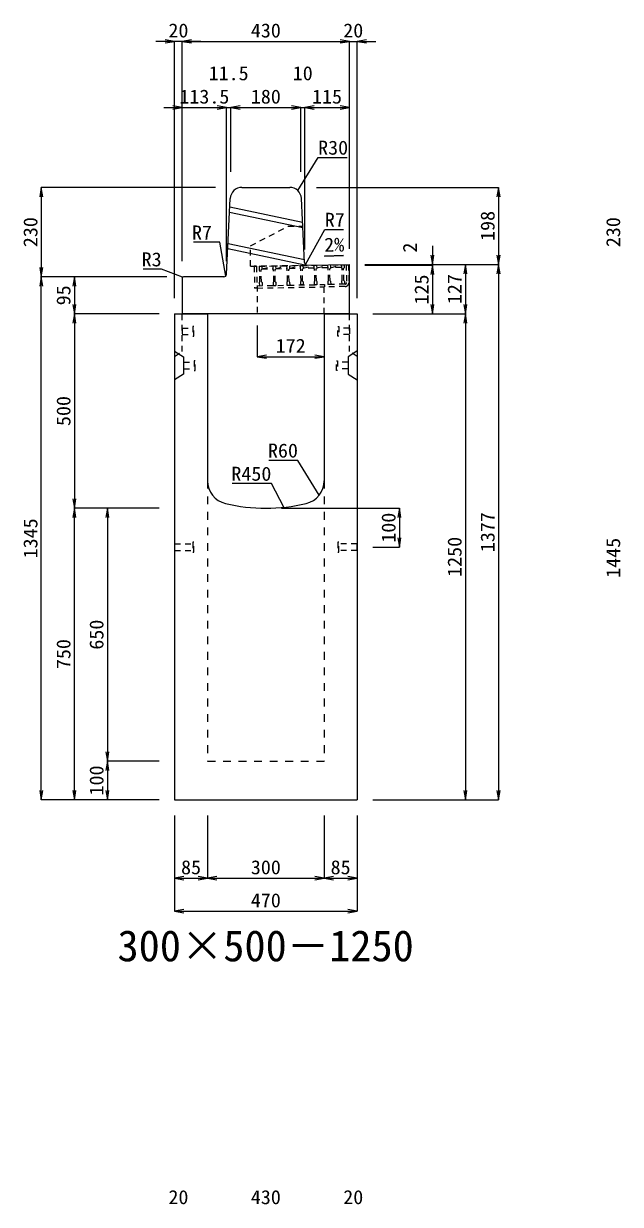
# Model space of a CAD drawing. Units: millimetres at full size. Extents: x -22536 to 51867, y -19720 to 38340.
# Drawn here: x 10776 to 12313, y 24630 to 27666 of the extents above; entities that cross this region are included whole.
import ezdxf
from ezdxf.enums import TextEntityAlignment as Align

# ---------------------------------------------------------------- set-up
doc = ezdxf.new("R2010")
doc.units = ezdxf.units.MM
doc.header["$LTSCALE"] = 20
for name, pattern in [('USER1', [2, 1, -1]), ('USER2', [1.35, 0.75, -0.6]), ('USER3', [1.35, 0.75, -0.6])]:
    doc.linetypes.add(name, pattern=pattern)
for name, color, linetype, lineweight in [('インサート', 3, 'USER2', 9), ('グレーチング', 7, 'USER2', 5), ('寸法線', 7, 'Continuous', 13), ('引出線', 4, 'Continuous', 13), ('本体', 2, 'Continuous', 13)]:
    doc.layers.add(name, color=color, linetype=linetype, lineweight=lineweight)
doc.layers.add('文字', color=7, linetype='Continuous')
doc.styles.add('ＭＳ 明朝', font='')
doc.styles.get('ＭＳ 明朝').set_extended_font_data('MS Mincho')

# ---------------------------------------------------------------- blocks, each defined once
blk = doc.blocks.new('open_arrow')
at = {"color": 0, "linetype": 'Continuous', "lineweight": -2}
blk.add_lwpolyline([(7.5, 1.25), (0, 0), (7.5, -1.25)], dxfattribs=at)

msp = doc.modelspace()

# ---------------------------------------------------------------- linework, layer by layer
at = {"layer": 'インサート'}
for p, q in [((11185, 26883.5), (11212, 26883.5)), ((11185, 26883.5), (11185, 26866.5)), ((11215, 26887.5), (11212, 26887.5)), ((11212, 26887.5), (11212, 26862.5)), ((11215, 26862.5), (11215, 26887.5)), ((11585, 26887.5), (11588, 26887.5)), ((11585, 26862.5), (11585, 26887.5)), ((11588, 26887.5), (11588, 26862.5)), ((11615, 26883.5), (11588, 26883.5)), ((11615, 26883.5), (11615, 26866.5)), ((11185, 26866.5), (11212, 26866.5)), ((11212, 26862.5), (11215, 26862.5)), ((11588, 26862.5), (11585, 26862.5)), ((11615, 26866.5), (11588, 26866.5)), ((11188.2, 26795.5), (11215.2, 26795.5)), ((11188.2, 26795.5), (11188.2, 26778.5)), ((11218.2, 26799.5), (11215.2, 26799.5)), ((11215.2, 26799.5), (11215.2, 26774.5)), ((11218.2, 26774.5), (11218.2, 26799.5)), ((11581.8, 26799.5), (11584.8, 26799.5)), ((11581.8, 26774.5), (11581.8, 26799.5)), ((11584.8, 26799.5), (11584.8, 26774.5)), ((11611.8, 26795.5), (11584.8, 26795.5)), ((11611.8, 26795.5), (11611.8, 26778.5)), ((11188.2, 26778.5), (11215.2, 26778.5)), ((11215.2, 26774.5), (11218.2, 26774.5)), ((11584.8, 26774.5), (11581.8, 26774.5)), ((11611.8, 26778.5), (11584.8, 26778.5)), ((11165, 26328.5), (11212, 26328.5)), ((11165, 26328.5), (11165, 26311.5)), ((11215, 26332.5), (11212, 26332.5)), ((11212, 26332.5), (11212, 26307.5)), ((11215, 26307.5), (11215, 26332.5)), ((11588, 26332.5), (11585, 26332.5)), ((11585, 26332.5), (11585, 26307.5)), ((11588, 26307.5), (11588, 26332.5)), ((11635, 26328.5), (11588, 26328.5)), ((11635, 26311.5), (11635, 26328.5)), ((11165, 26311.5), (11212, 26311.5)), ((11212, 26307.5), (11215, 26307.5)), ((11585, 26307.5), (11588, 26307.5)), ((11635, 26311.5), (11588, 26311.5))]:
    msp.add_line(p, q, dxfattribs=at)
at = {"layer": 'グレーチング'}
for p, q in [((11375.93, 27042.22), (11369.93, 27042.11)), ((11369.93, 27042.11), (11370.9, 26986.12)), ((11375.93, 27042.22), (11376.9, 26986.23)), ((11382.43, 27042.33), (11601.39, 27046.13)), ((11382.43, 27042.33), (11382.56, 27034.33)), ((11384.09, 27032.86), (11382.56, 27034.33)), ((11384.63, 27001.86), (11384.09, 27032.86)), ((11388.09, 27032.93), (11389.56, 27034.45)), ((11388.63, 27001.93), (11388.09, 27032.93)), ((11389.43, 27042.45), (11389.56, 27034.45)), ((11389.55, 27035.45), (11418.22, 27042.95)), ((11389.55, 27035.45), (11418.34, 27035.95)), ((11418.22, 27042.95), (11418.36, 27034.95)), ((11419.89, 27033.48), (11418.36, 27034.95)), ((11420.42, 27002.48), (11419.89, 27033.48)), ((11423.88, 27033.55), (11425.36, 27035.07)), ((11424.42, 27002.55), (11423.88, 27033.55)), ((11425.22, 27043.07), (11425.36, 27035.07)), ((11425.34, 27036.07), (11453.52, 27043.56)), ((11425.34, 27036.07), (11453.64, 27036.57)), ((11453.52, 27043.56), (11453.65, 27035.57)), ((11455.18, 27034.09), (11453.65, 27035.57)), ((11455.72, 27003.1), (11455.18, 27034.09)), ((11459.18, 27034.16), (11460.65, 27035.69)), ((11459.72, 27003.17), (11459.18, 27034.16)), ((11460.51, 27043.69), (11460.65, 27035.69)), ((11460.64, 27036.69), (11488.81, 27044.18)), ((11460.64, 27036.69), (11488.93, 27037.18)), ((11488.51, 27044.17), (11488.65, 27036.17)), ((11490.18, 27034.7), (11488.65, 27036.17)), ((11490.71, 27003.7), (11490.18, 27034.7)), ((11494.17, 27034.77), (11495.65, 27036.3)), ((11494.71, 27003.77), (11494.17, 27034.77)), ((11495.51, 27044.29), (11495.65, 27036.3)), ((11495.63, 27037.3), (11523.8, 27044.79)), ((11523.93, 27037.79), (11495.63, 27037.3)), ((11523.8, 27044.79), (11523.94, 27036.79)), ((11525.47, 27035.31), (11523.94, 27036.79)), ((11526.01, 27004.32), (11525.47, 27035.31)), ((11529.47, 27035.38), (11530.94, 27036.91)), ((11530.01, 27004.39), (11529.47, 27035.38)), ((11530.8, 27044.91), (11530.94, 27036.91)), ((11530.93, 27037.91), (11559.1, 27045.4)), ((11559.22, 27038.4), (11530.93, 27037.91)), ((11559.1, 27045.4), (11559.24, 27037.4)), ((11560.76, 27035.93), (11559.24, 27037.4)), ((11561.3, 27004.93), (11560.76, 27035.93)), ((11564.76, 27036), (11566.24, 27037.52)), ((11565.3, 27005), (11564.76, 27036)), ((11566.1, 27045.52), (11566.24, 27037.52)), ((11566.22, 27038.52), (11594.39, 27046.01)), ((11594.52, 27039.01), (11566.22, 27038.52)), ((11594.39, 27046.01), (11594.53, 27038.01)), ((11596.06, 27036.54), (11594.53, 27038.01)), ((11596.6, 27005.54), (11596.06, 27036.54)), ((11600.06, 27036.61), (11601.53, 27038.14)), ((11600.6, 27005.61), (11600.06, 27036.61)), ((11601.39, 27046.13), (11601.53, 27038.14)), ((11606.89, 27046.23), (11612.89, 27046.33)), ((11606.89, 27046.23), (11607.69, 27000.24)), ((11612.89, 27046.33), (11613.69, 27000.34)), ((11612.89, 27046.33), (11613.69, 27000.34)), ((11376.8, 26992.22), (11550.77, 26995.25)), ((11384.63, 27001.86), (11383.16, 27000.34)), ((11383.16, 27000.34), (11383.29, 26992.34)), ((11383.29, 26992.34), (11390.29, 26992.46)), ((11388.63, 27001.93), (11390.15, 27000.46)), ((11390.15, 27000.46), (11390.29, 26992.46)), ((11420.42, 27002.48), (11418.95, 27000.96)), ((11418.95, 27000.96), (11419.09, 26992.96)), ((11419.09, 26992.96), (11426.09, 26993.08)), ((11424.42, 27002.55), (11425.95, 27001.08)), ((11425.95, 27001.08), (11426.09, 26993.08)), ((11455.72, 27003.1), (11454.25, 27001.57)), ((11454.25, 27001.57), (11454.38, 26993.57)), ((11454.38, 26993.57), (11461.38, 26993.69)), ((11459.72, 27003.17), (11461.24, 27001.69)), ((11461.24, 27001.69), (11461.38, 26993.69)), ((11490.71, 27003.7), (11489.24, 27002.18)), ((11489.24, 27002.18), (11489.38, 26994.18)), ((11496.38, 26994.3), (11489.38, 26994.18)), ((11494.71, 27003.77), (11496.24, 27002.3)), ((11496.24, 27002.3), (11496.38, 26994.3)), ((11526.01, 27004.32), (11524.53, 27002.79)), ((11524.53, 27002.79), (11524.67, 26994.79)), ((11531.67, 26994.91), (11524.67, 26994.79)), ((11530.01, 27004.39), (11531.53, 27002.91)), ((11531.53, 27002.91), (11531.67, 26994.91)), ((11603.76, 26996.17), (11550.77, 26995.25)), ((11550.77, 26995.25), (11550.87, 26989.25)), ((11561.3, 27004.93), (11559.83, 27003.41)), ((11559.83, 27003.41), (11559.97, 26995.41)), ((11566.97, 26995.53), (11559.97, 26995.41)), ((11565.3, 27005), (11566.83, 27003.53)), ((11566.83, 27003.53), (11566.97, 26995.53)), ((11596.6, 27005.54), (11595.12, 27004.02)), ((11595.12, 27004.02), (11595.26, 26996.02)), ((11602.26, 26996.14), (11595.26, 26996.02)), ((11600.6, 27005.61), (11602.12, 27004.14)), ((11602.12, 27004.14), (11602.26, 26996.14)), ((11376.9, 26986.23), (11370.9, 26986.12)), ((11376.9, 26986.22), (11550.87, 26989.25)), ((11603.87, 26990.17), (11550.87, 26989.25))]:
    msp.add_line(p, q, dxfattribs=at)
for radius, start, end in [(4, 270.99562, 0.99536), (10, 270.99553, 0.99532)]:
    msp.add_arc((11603.69, 27000.17), radius, start, end, dxfattribs=at)
at = {"layer": '寸法線'}
for p, q in [((11233, 27620.58), (11117, 27620.58)), ((11165, 26960), (11165, 27620.58)), ((11185, 27620.58), (11615, 27620.58)), ((11185, 27137), (11185, 27620.58)), ((11185, 27055), (11185, 27620.58)), ((11567, 27620.58), (11683, 27620.58)), ((11615, 27087), (11615, 27620.58)), ((11615, 27087), (11615, 27620.58)), ((11635, 26960), (11635, 27620.58)), ((11137, 27450.58), (11298.5, 27450.58)), ((11185, 27055), (11185, 27450.58)), ((11250.5, 27450.58), (11358, 27450.58)), ((11298.5, 27055), (11298.5, 27450.58)), ((11298.5, 27055), (11298.5, 27450.58)), ((11310, 27285), (11310, 27450.58)), ((11310, 27450.58), (11490, 27450.58)), ((11310, 27285), (11310, 27450.58)), ((11442, 27450.58), (11548, 27450.58)), ((11490, 27285), (11490, 27450.58)), ((11490, 27285), (11490, 27450.58)), ((11500, 27085), (11500, 27450.58)), ((11500, 27450.58), (11615, 27450.58)), ((11500, 27085), (11500, 27450.58)), ((11615, 27087), (11615, 27450.58)), ((10822.06, 27245), (10822.06, 27015)), ((11270, 27245), (10822.06, 27245)), ((11530, 27245), (11998.78, 27245)), ((11998.78, 27245), (11998.78, 27047)), ((11828.78, 27095), (11828.78, 26997)), ((11655, 27047), (11828.78, 27047)), ((11655, 27047), (11913.78, 27047)), ((11655, 27047), (11998.78, 27047)), ((11655, 27047), (11998.78, 27047)), ((11655, 27045), (11828.78, 27045)), ((11655, 27045), (11828.78, 27045)), ((11828.78, 27045), (11828.78, 26920)), ((11913.78, 27047), (11913.78, 26920)), ((11998.78, 27047), (11998.78, 25670)), ((10822.06, 25670), (10822.06, 27015)), ((11145, 27015), (10822.06, 27015)), ((11145, 27015), (10822.06, 27015)), ((10907.06, 27015), (10907.06, 26920)), ((11145, 27015), (10907.06, 27015)), ((11125, 26920), (10907.06, 26920)), ((10907.06, 26920), (10907.06, 26420)), ((11125, 26920), (10907.06, 26920)), ((11675, 26920), (11828.78, 26920)), ((11675, 26920), (11913.78, 26920)), ((11675, 26920), (11913.78, 26920)), ((11913.78, 26920), (11913.78, 25670)), ((11378, 26890), (11378, 26809.77)), ((11378, 26809.77), (11550, 26809.77)), ((11125, 26420), (10907.06, 26420)), ((10907.06, 25670), (10907.06, 26420)), ((11125, 26420), (10907.06, 26420)), ((10992.06, 26420), (10992.06, 25770)), ((11125, 26420), (10992.06, 26420)), ((11440, 26420), (11743.78, 26420)), ((11743.78, 26420), (11743.78, 26320)), ((11675, 26320), (11743.78, 26320)), ((11125, 25770), (10992.06, 25770)), ((10992.06, 25770), (10992.06, 25670)), ((11125, 25770), (10992.06, 25770)), ((11125, 25670), (10822.06, 25670)), ((11125, 25670), (10907.06, 25670)), ((11125, 25670), (10992.06, 25670)), ((11675, 25670), (11913.78, 25670)), ((11675, 25670), (11998.78, 25670)), ((11165, 25630), (11165, 25468.84)), ((11165, 25630), (11165, 25383.84)), ((11250, 25630), (11250, 25468.84)), ((11250, 25630), (11250, 25468.84)), ((11550, 25630), (11550, 25468.84)), ((11550, 25630), (11550, 25468.84)), ((11635, 25630), (11635, 25468.84)), ((11635, 25630), (11635, 25383.84)), ((11165, 25468.84), (11250, 25468.84)), ((11250, 25468.84), (11550, 25468.84)), ((11550, 25468.84), (11635, 25468.84)), ((11165, 25383.84), (11635, 25383.84))]:
    msp.add_line(p, q, dxfattribs=at)
at = {"layer": '引出線'}
for points in [[(11482.14, 27236.74), (11534.6, 27322.07), (11609.27, 27322.07)], [(11501.83, 27046.93), (11551.86, 27136.53), (11599.79, 27136.53)], [(11296.67, 27016.93), (11281.31, 27103.9), (11213.38, 27103.9)], [(11550.86, 27068.59), (11599.57, 27069.56), (11550.83, 27068.59)], [(11185.88, 27014.12), (11131.81, 27034.81), (11084.09, 27034.81)], [(11537.07, 26453.32), (11482.66, 26543.21), (11407.98, 26543.21)], [(11446.44, 26422.4), (11414.22, 26483.55), (11313.21, 26483.55)]]:
    msp.add_lwpolyline(points, dxfattribs=at)
at = {"layer": '本体', "lineweight": 20}
for p, q in [((11338.54, 27245), (11461.46, 27245)), ((11298.83, 27021.65), (11308.57, 27216.5)), ((11499.66, 27051.77), (11491.42, 27216.5)), ((11506.77, 27045.12), (11615, 27046.99)), ((11615, 26920), (11615, 27046.99)), ((11185, 27012), (11185, 26920)), ((11291.84, 27015), (11188, 27015)), ((11615, 26920), (11185, 26920))]:
    msp.add_line(p, q, dxfattribs=at)
at = {"layer": '本体', "lineweight": 9}
for p, q in [((11495.19, 27141.22), (11306.8, 27180.9)), ((11494.52, 27154.65), (11307.45, 27194.05)), ((11499.99, 27045.17), (11302.09, 27086.85)), ((11499.32, 27058.59), (11302.75, 27100)), ((11165, 26824), (11188.2, 26809.5)), ((11634.58, 26823.74), (11611.8, 26809.5)), ((11188.2, 26809.5), (11188.2, 26764.5)), ((11611.8, 26809.5), (11611.8, 26764.5)), ((11188.2, 26764.5), (11165, 26750)), ((11611.8, 26764.5), (11635, 26750))]:
    msp.add_line(p, q, dxfattribs=at)
at = {"layer": '本体', "linetype": 'USER3', "lineweight": 9}
for p, q in [((11360.81, 27095), (11457.7, 27145)), ((11457.7, 27145), (11495, 27145)), ((11360.81, 27042.58), (11360.81, 27095)), ((11360.81, 27042.58), (11506.77, 27045.11)), ((11378, 26992.24), (11378, 26920)), ((11550, 26920), (11550, 26995.23))]:
    msp.add_line(p, q, dxfattribs=at)
at = {"layer": '本体'}
for p, q in [((11165, 26920), (11165, 25670)), ((11165, 26920), (11250, 26920)), ((11250, 26920), (11250, 26490.53)), ((11550, 26920), (11635, 26920)), ((11550, 26920), (11550, 26490.53)), ((11635, 26920), (11635, 25670)), ((11165, 25670), (11635, 25670))]:
    msp.add_line(p, q, dxfattribs=at)
at = {"layer": '本体', "linetype": 'USER2', "lineweight": 9}
for p, q in [((11185, 26823), (11185, 26920)), ((11615, 26823), (11615, 26920)), ((11165, 26810.5), (11185, 26823)), ((11635, 26810.5), (11615, 26823))]:
    msp.add_line(p, q, dxfattribs=at)
at = {"layer": '本体', "linetype": 'USER1', "lineweight": 15}
for p, q in [((11250, 26490.53), (11250, 25770)), ((11550, 26490.53), (11550, 25770)), ((11250, 25770), (11550, 25770))]:
    msp.add_line(p, q, dxfattribs=at)
at = {"layer": '本体', "lineweight": 20}
for centre, radius, start, end in [((11338.54, 27215), 30, 90, 177.13784), ((11461.46, 27215), 30, 2.86268, 90), ((11506.65, 27052.12), 7, 182.86268, 270.99344), ((11188, 27012), 3, 90, 180), ((11291.84, 27022), 7, 270, 357.13784)]:
    msp.add_arc(centre, radius, start, end, dxfattribs=at)
at = {"layer": '本体'}
for centre, radius, start, end in [((11310, 26490.53), 60, 180, 256.65764), ((11490, 26490.53), 60, 283.34236, 0), ((11400, 26870), 450, 256.65764, 283.34236)]:
    msp.add_arc(centre, radius, start, end, dxfattribs=at)

# ---------------------------------------------------------------- block references
at = {"layer": '寸法線', "xscale": 3.2, "yscale": 3.2}
for p, rotation in [((11165, 27620.58), 180), ((11615, 27620.58), 180), ((11615, 27620.58), 180), ((11185, 27450.58), 180), ((11298.5, 27450.58), 180), ((11298.5, 27450.58), 180), ((11490, 27450.58), 180), ((11490, 27450.58), 180), ((11615, 27450.58), 180), ((10822.06, 27245), 270), ((11998.78, 27245), 270), ((11828.78, 27047), 90), ((11998.78, 27047), 90), ((10822.06, 27015), 90), ((11828.78, 27045), 270), ((11828.78, 27045), 270), ((11913.78, 27047), 270), ((11998.78, 27047), 270), ((10822.06, 27015), 270), ((10907.06, 27015), 270), ((10907.06, 26920), 90), ((11828.78, 26920), 90), ((11913.78, 26920), 90), ((10907.06, 26920), 270), ((11913.78, 26920), 270), ((11550, 26809.77), 180), ((10907.06, 26420), 90), ((10907.06, 26420), 270), ((10992.06, 26420), 270), ((11743.78, 26420), 270), ((11743.78, 26320), 90), ((10992.06, 25770), 90), ((10992.06, 25770), 270), ((10822.06, 25670), 90), ((10907.06, 25670), 90), ((10992.06, 25670), 90), ((11913.78, 25670), 90), ((11998.78, 25670), 90), ((11250, 25468.84), 180), ((11550, 25468.84), 180), ((11635, 25468.84), 180), ((11635, 25383.84), 180)]:
    msp.add_blockref('open_arrow', p, dxfattribs=dict(at, rotation=rotation))
for p in [(11185, 27620.58), (11185, 27620.58), (11635, 27620.58), (11310, 27450.58), (11310, 27450.58), (11500, 27450.58), (11500, 27450.58), (11378, 26809.77), (11165, 25468.84), (11250, 25468.84), (11550, 25468.84), (11165, 25383.84)]:
    msp.add_blockref('open_arrow', p, dxfattribs=at)
at = {"layer": '引出線', "xscale": 0.0533, "yscale": 0.0533}
for p, rotation in [((11482.14, 27236.74), 58.4), ((11550.86, 27068.59), 1.1), ((11501.83, 27046.93), 60.8), ((11185.88, 27014.12), 159.1), ((11296.67, 27016.93), 100), ((11537.07, 26453.32), 121.2), ((11446.44, 26422.4), 117.8)]:
    msp.add_blockref('open_arrow', p, dxfattribs=dict(at, rotation=rotation))

# ---------------------------------------------------------------- texts
at = {"layer": '寸法線', "style": 'ＭＳ 明朝', "width": 1.05}
for s, p in [('20', (11175, 27648.58)), ('430', (11400, 27648.58)), ('20', (11625, 27648.58)), ('11.5', (11304.25, 27538.58)), ('10', (11495, 27538.58)), ('113.5', (11241.75, 27478.58)), ('180', (11400, 27478.58)), ('115', (11557.5, 27478.58)), ('172', (11464, 26837.77)), ('85', (11207.5, 25496.84)), ('300', (11400, 25496.84)), ('85', (11592.5, 25496.84)), ('470', (11400, 25411.84)), ('20', (11175, 24648.58)), ('430', (11400, 24648.58)), ('20', (11625, 24648.58))]:
    msp.add_text(s, height=36.03, dxfattribs=at).set_placement(p, align=Align.MIDDLE_CENTER)
for s, p in [('198', (11970.78, 27146)), ('230', (10794.06, 27130)), ('230', (12294.06, 27130)), ('2', (11770.78, 27090.34)), ('125', (11800.78, 26982.5)), ('127', (11885.78, 26983.5)), ('95', (10879.06, 26967.5)), ('500', (10879.06, 26670)), ('1345', (10794.06, 26342.5)), ('100', (11715.78, 26370)), ('1377', (11970.78, 26358.5)), ('1250', (11885.78, 26295)), ('1445', (12294.06, 26292.5)), ('650', (10964.06, 26095)), ('750', (10879.06, 26045)), ('100', (10964.06, 25720))]:
    msp.add_text(s, height=36.03, rotation=90, dxfattribs=at).set_placement(p, align=Align.MIDDLE_CENTER)
at = {"layer": '引出線', "style": 'ＭＳ 明朝', "width": 1.05}
for s, p in [('R30', (11534.6, 27365.27)), ('R7', (11551.86, 27179.73))]:
    msp.add_text(s, height=36.03, dxfattribs=at).set_placement(p, align=Align.TOP_LEFT)
for s, p in [('R7', (11261.31, 27147.1)), ('R3', (11131.81, 27078.01)), ('R60', (11482.66, 26586.41)), ('R450', (11414.22, 26526.75))]:
    msp.add_text(s, height=36.03, dxfattribs=at).set_placement(p, align=Align.TOP_RIGHT)
msp.add_text('2%', height=36.03, rotation=1.146, dxfattribs=at).set_placement((11549.89, 27115.48), align=Align.TOP_LEFT)
at = {"layer": '文字', "style": 'ＭＳ 明朝'}
msp.add_text('300×500－1250', height=80.06, dxfattribs=at).set_placement((11399.52, 25295.03), align=Align.MIDDLE_CENTER)

doc.saveas('drawing.dxf')
